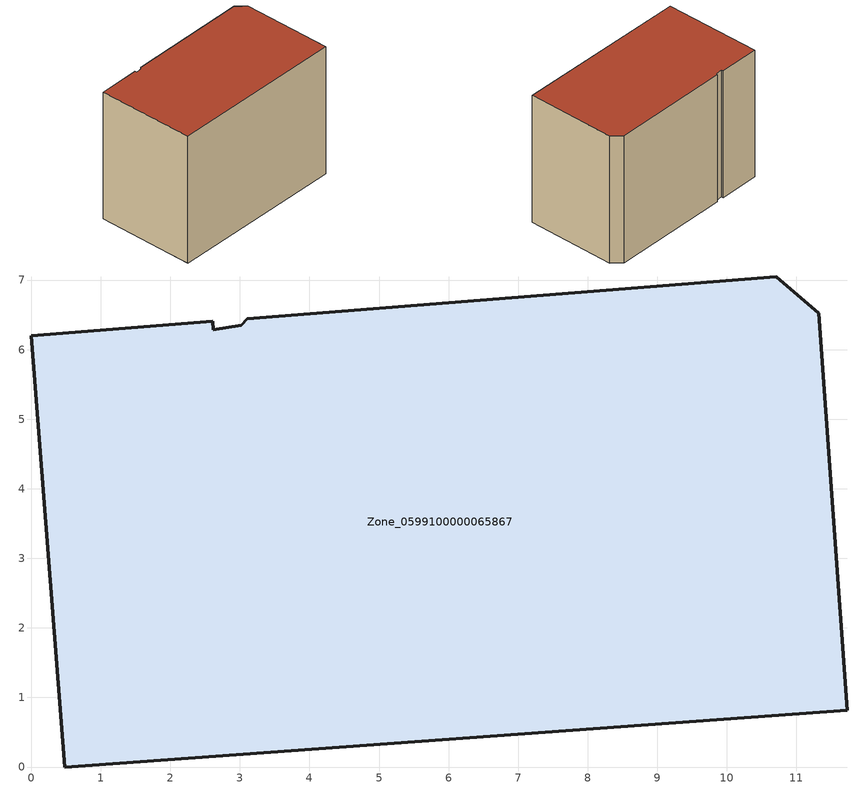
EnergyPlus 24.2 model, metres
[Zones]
Zone_0599100000065867
 floor ground (C_G): 2.62,6.29 3.02,6.35 3.11,6.45 10.71,7.04 11.32,6.52 11.73,0.82 0.48,0 0,6.2 2.61,6.41 z0
 wall outside (C_F): 0.48,0 11.73,0.82 11.32,6.52 10.71,7.04 3.11,6.45 3.02,6.35 2.62,6.29 2.61,6.41 0,6.2 0.48,0 z0:8.55
 roof outside (C_R): 3.02,6.35 2.62,6.29 2.61,6.41 0,6.2 0.48,0 11.73,0.82 11.32,6.52 10.71,7.04 3.11,6.45 z8.55
[BUILDING]
Pand.0599100000065867: North Axis=0; Terrain=City; Loads Convergence Tolerance Value=0.04; Temperature Convergence Tolerance Value=0.4; Solar Distribution=FullExterior; Maximum Number of Warmup Days=25; Minimum Number of Warmup Days=1
[Site:Location]
Rotterdam.The.Hague.AP_ZH_NLD Design_Conditions: Latitude=51.96; Longitude=4.45; Time Zone=1; Elevation=-4.5
[SITE:GROUNDTEMPERATURE:BUILDINGSURFACE]
18, 18, 18, 18, 18, 18, 18, 18, 18, 18, 18, 18
[MATERIAL] Thermal Absorptance=0.9; Solar Absorptance=0.7; Visible Absorptance=0.7
Name | Roughness | Thickness | Conductivity | Density | Specific Heat
G.TC.1946-1964 | MediumSmooth | 0.15 | 1 | 540 | 1210
F.TC.1946-1964 | Rough | 0.3 | 0.857143 | 1920 | 840
R.TC.1946-1964 | MediumRough | 0.2 | 0.235294 | 1500 | 1000
[CONSTRUCTION]
C_G: G.TC.1946-1964
C_F: F.TC.1946-1964
C_R: R.TC.1946-1964
[ZONE]
Zone_0599100000065867: Type=1; Multiplier=1; Ceiling Height=Autocalculate; Volume=Autocalculate; Floor Area=autocalculate; Part of Total Floor Area=Yes
[ZONEINFILTRATION:DESIGNFLOWRATE]
Infil_Zone_0599100000065867: Zone or ZoneList or Space or SpaceList=Zone_0599100000065867; Schedule=AlwaysOn; Design Flow Rate Calculation Method=Flow/Area; Flow Rate per Floor Area=0.003; Constant Term Coefficient=1; Temperature Term Coefficient=0; Velocity Term Coefficient=0; Velocity Squared Term Coefficient=0
[HVACTEMPLATE:ZONE:IDEALLOADSAIRSYSTEM]
Zone_0599100000065867: Maximum Heating Supply Air Temperature=50; Minimum Cooling Supply Air Temperature=13; Maximum Heating Supply Air Humidity Ratio=0.0156; Minimum Cooling Supply Air Humidity Ratio=0.0077; Heating Limit=NoLimit; Cooling Limit=NoLimit; Dehumidification Control Type=ConstantSensibleHeatRatio; Cooling Sensible Heat Ratio=0.7; Dehumidification Setpoint=60; Humidification Control Type=None; Humidification Setpoint=30; Outdoor Air Method=None; Outdoor Air Flow Rate per Person=0.00944; Outdoor Air Flow Rate per Zone Floor Area=0; Outdoor Air Flow Rate per Zone=0; Demand Controlled Ventilation Type=None; Outdoor Air Economizer Type=NoEconomizer; Heat Recovery Type=None; Sensible Heat Recovery Effectiveness=0.7; Latent Heat Recovery Effectiveness=0.65
[ZONECONTROL:THERMOSTAT]
ThermostatControl_Zone_0599100000065867: Zone or ZoneList=Zone_0599100000065867; Control Type Schedule=DualSetpointControlType; Control 1=Thermostat_Zone_0599100000065867; Temperature Difference Between Cutout And Setpoint=0
[THERMOSTATSETPOINT:DUALSETPOINT]
Thermostat_Zone_0599100000065867: Heating Setpoint Temperature Schedule=HeatingSetpoint_Zone_0599100000065867; Cooling Setpoint Temperature Schedule=CoolingSetpoint_Zone_0599100000065867
[SCHEDULE:COMPACT]
HeatingSetpoint_Zone_0599100000065867: Through: 12/31, For: AllDays, Until: 24:00, 21
CoolingSetpoint_Zone_0599100000065867: Through: 12/31, For: AllDays, Until: 24:00, 24
DualSetpointControlType: Through: 12/31, For: AllDays, Until: 24:00, 4
AlwaysOn: Through: 12/31, For: AllDays, Until: 24:00, 1
